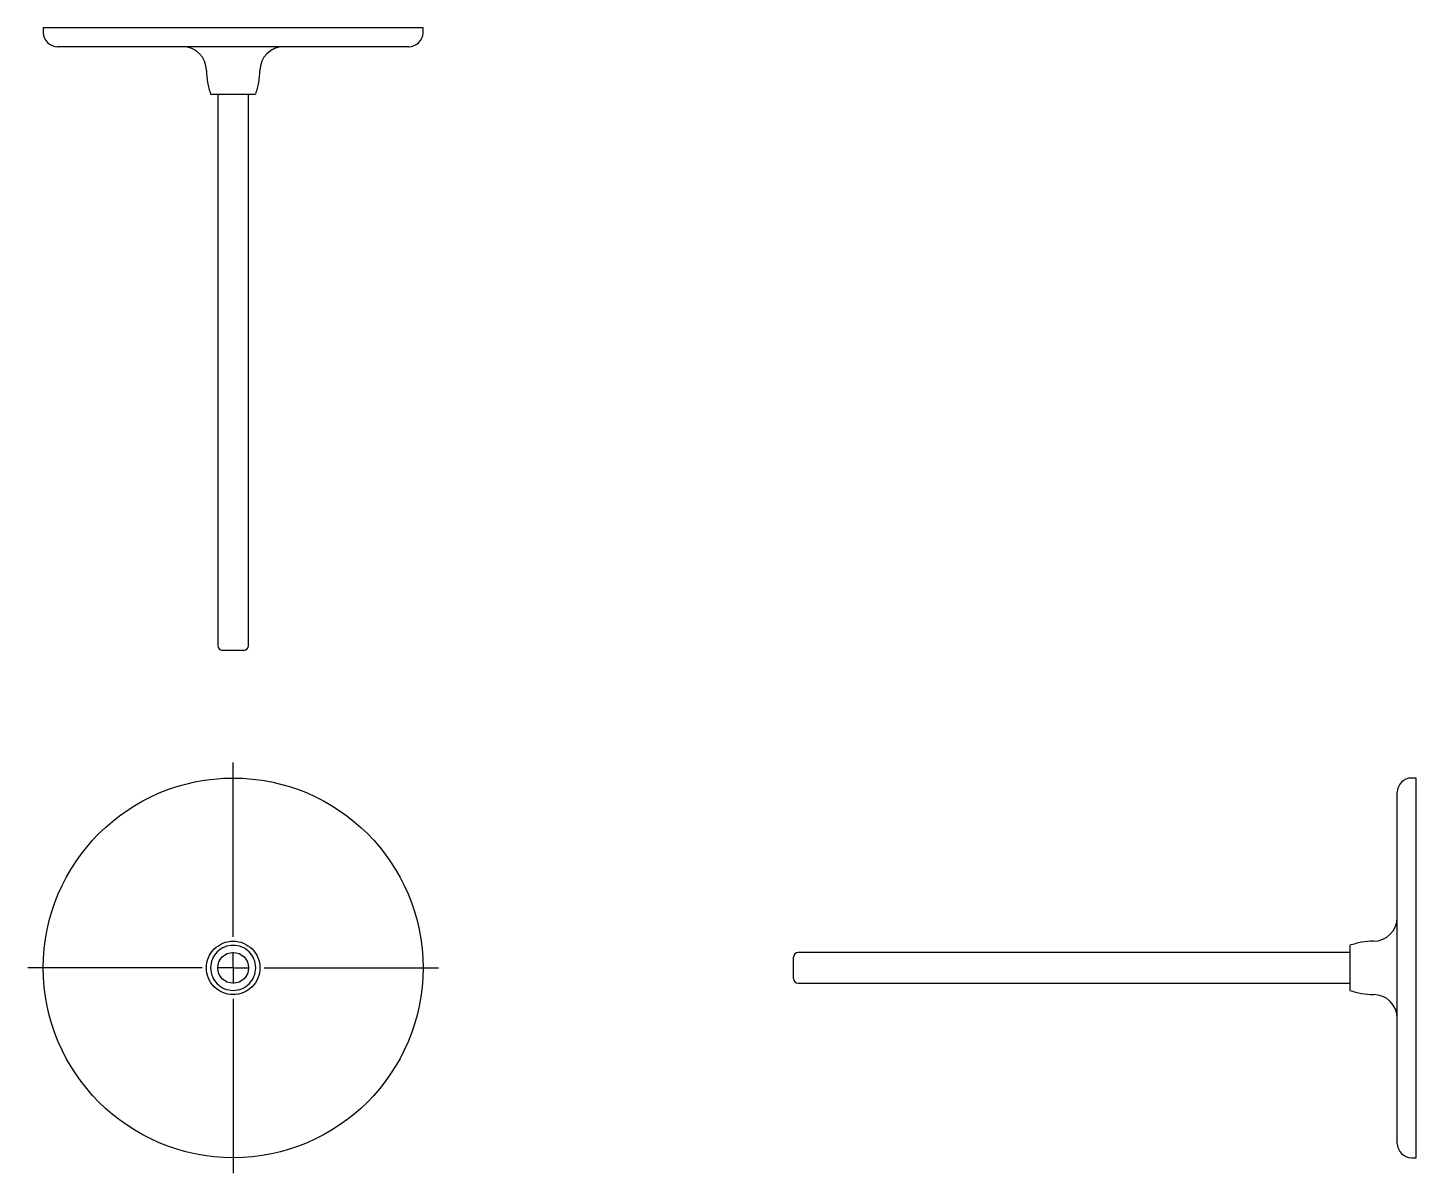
# Model space of a CAD drawing. Header units: millimetres. Extents: x 50 to 273, y 24 to 208.
import ezdxf

# ---------------------------------------------------------------- set-up
doc = ezdxf.new("R2010")
doc.units = ezdxf.units.MM
doc.layers.add('10', color=7, linetype='Continuous')

# ---------------------------------------------------------------- blocks, each defined once
blk = doc.blocks.new('SW_CENTERMARKSYMBOL_0')
at = {"layer": '10', "color": 0}
for p, q in [((0, 5), (0, 32.99)), ((0, 0), (0, 2.5)), ((-5, 0), (-32.99, 0)), ((0, 0), (-2.5, 0)), ((0, 0), (0, -2.5)), ((0, 0), (2.5, 0)), ((5, 0), (32.99, 0)), ((0, -5), (0, -32.99))]:
    blk.add_line(p, q, dxfattribs=at)

msp = doc.modelspace()

# ---------------------------------------------------------------- linework, layer by layer
at = {"color": 7, "linetype": 'Continuous', "lineweight": 25}
for p, q in [((52.51, 208), (52.51, 207.24)), ((113.49, 208), (52.51, 208)), ((113.49, 207.24), (113.49, 208)), ((111.2, 204.95), (54.8, 204.95)), ((80.52, 197.33), (80.52, 108.76)), ((85.48, 108.76), (85.48, 197.33)), ((84.71, 108), (81.29, 108)), ((273, 87.49), (272.24, 87.49)), ((273, 57), (273, 87.49)), ((269.95, 57), (269.95, 85.2)), ((173, 57), (173, 58.71)), ((262.33, 59.48), (173.76, 59.48)), ((173, 55.29), (173, 57)), ((269.95, 28.8), (269.95, 57)), ((273, 26.51), (273, 57)), ((173.76, 54.52), (262.33, 54.52)), ((272.24, 26.51), (273, 26.51))]:
    msp.add_line(p, q, dxfattribs=at)
for radius in [30.49, 2.48]:
    msp.add_circle((83, 57), radius, dxfattribs=at)
for centre, radius, start, end in [((54.8, 207.24), 2.29, 180, 270), ((111.2, 207.24), 2.29, 270, 0), ((74.9, 201.14), 3.81, 0, 90), ((91.1, 201.14), 3.81, 90, 180), ((81.29, 108.76), 0.762, 180, 270), ((84.71, 108.76), 0.762, 270, 0), ((272.24, 85.2), 2.29, 90, 180), ((266.14, 65.1), 3.81, 270, 0), ((173.76, 58.71), 0.762, 90, 180), ((173.76, 55.29), 0.762, 180, 270), ((266.14, 48.9), 3.81, 0, 90), ((272.24, 28.8), 2.29, 180, 270)]:
    msp.add_arc(centre, radius, start, end, dxfattribs=at)
for points, knots in [([(78.71, 201.14), (78.74, 200.5), (78.8, 199.2), (79.19, 197.96), (79.38, 197.33)], [0, 0, 0, 0, 0.492645, 1, 1, 1, 1]), ([(86.62, 197.33), (86.81, 197.96), (87.2, 199.2), (87.26, 200.5), (87.29, 201.14)], [0, 0, 0, 0, 0.507355, 1, 1, 1, 1]), ([(79.38, 197.33), (79.42, 197.33), (79.5, 197.33), (80.12, 197.33), (81.04, 197.33), (82.19, 197.33), (83.42, 197.33), (84.61, 197.33), (85.63, 197.33), (86.31, 197.33), (86.64, 197.33), (86.59, 197.33), (86.58, 197.33)], [0, 0, 0, 0, 0.107356, 0.214721, 0.322127, 0.429438, 0.536715, 0.644021, 0.751419, 0.858965, 0.966535, 1, 1, 1, 1]), ([(266.14, 61.29), (265.5, 61.26), (264.2, 61.2), (262.96, 60.81), (262.33, 60.62)], [0, 0, 0, 0, 0.492645, 1, 1, 1, 1]), ([(262.33, 60.57), (262.33, 60.59), (262.33, 60.64), (262.33, 60.3), (262.33, 59.6), (262.33, 58.58), (262.33, 57.39), (262.33, 56.15), (262.33, 55.01), (262.33, 54.1), (262.33, 53.49), (262.33, 53.42), (262.33, 53.38)], [0, 0, 0, 0, 0.0365121, 0.143793, 0.251166, 0.3586874, 0.4662324, 0.5736248, 0.6809176, 0.78817, 0.8954452, 1, 1, 1, 1]), ([(262.33, 53.38), (262.96, 53.19), (264.2, 52.8), (265.5, 52.74), (266.14, 52.71)], [0, 0, 0, 0, 0.507355, 1, 1, 1, 1])]:
    msp.add_open_spline(points, degree=3, knots=knots, dxfattribs=at)
for points in [[(78.71, 57), (78.71, 56.44), (78.94, 55.32), (79.89, 53.89), (81.32, 52.94), (83, 52.6), (84.68, 52.94), (86.11, 53.89), (87.06, 55.32), (87.4, 57), (87.06, 58.68), (86.11, 60.11), (84.68, 61.06), (83, 61.4), (81.32, 61.06), (79.89, 60.11), (78.94, 58.68), (78.71, 57.56), (78.71, 57)], [(79.38, 57), (79.38, 57.47), (79.57, 58.42), (80.37, 59.63), (81.58, 60.43), (83, 60.71), (84.42, 60.43), (85.63, 59.63), (86.43, 58.42), (86.71, 57), (86.43, 55.58), (85.63, 54.37), (84.42, 53.57), (83, 53.29), (81.58, 53.57), (80.37, 54.37), (79.57, 55.58), (79.38, 56.53), (79.38, 57)]]:
    msp.add_open_spline(points, degree=3, dxfattribs=at)

# ---------------------------------------------------------------- block references
at = {"layer": '10'}
msp.add_blockref('SW_CENTERMARKSYMBOL_0', (83, 57), dxfattribs=at)

doc.saveas('drawing.dxf')
